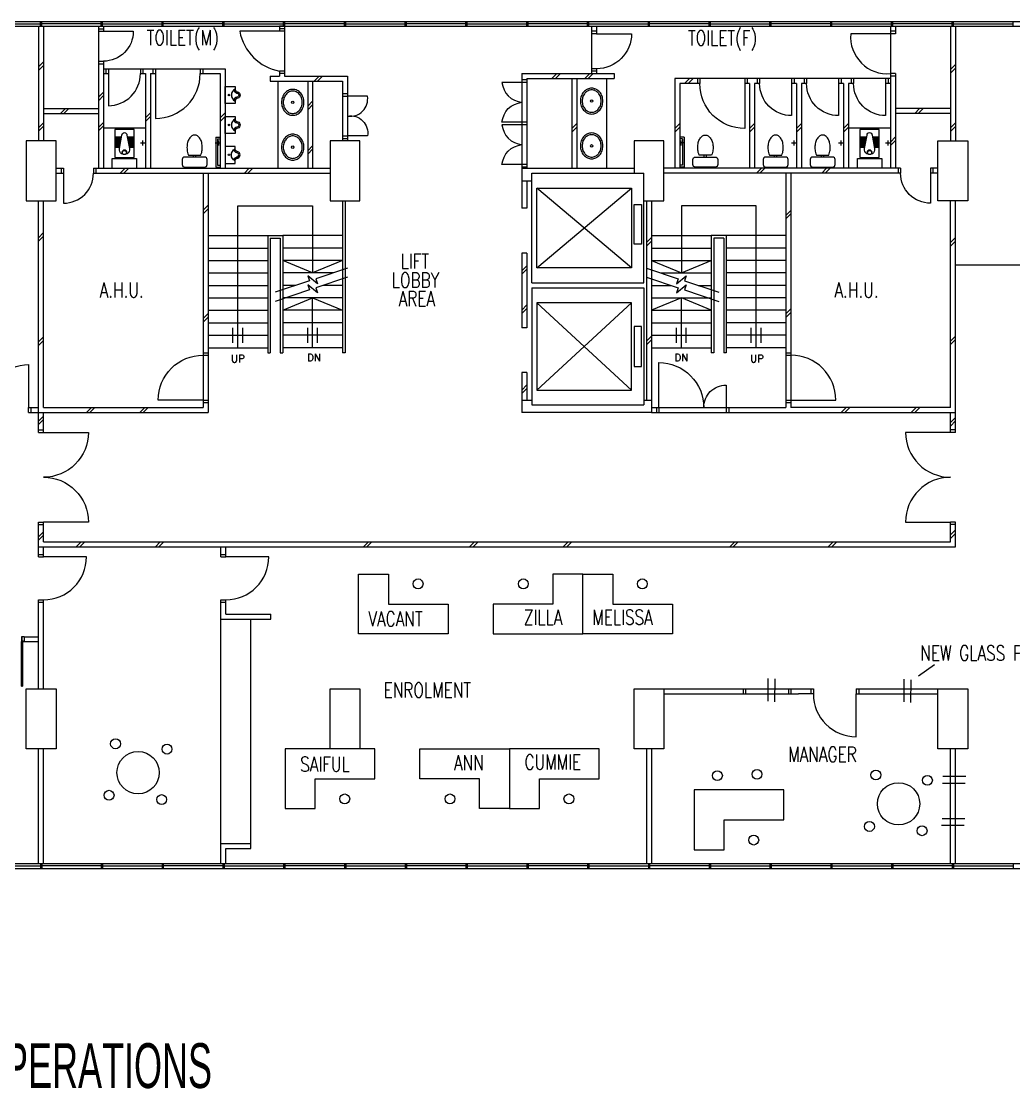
# Model space of a CAD drawing. Extents: x 66055 to 95088, y 59147 to 67166.
# Drawn here: x 77389 to 84028, y 59875 to 67015 of the extents above; entities that cross this region are included whole.
import ezdxf

# ---------------------------------------------------------------- set-up
doc = ezdxf.new("R2010")
doc.units = 0
doc.header["$LTSCALE"] = 500
doc.header["$MEASUREMENT"] = 0
doc.layers.add('EXIST-WALL', color=7, linetype='CONTINUOUS')
doc.layers.add('H', color=7, linetype='CONTINUOUS')
doc.styles.add('AMPHIONOUTLINE', font='')
doc.styles.add('ROMANS', font='romans', dxfattribs={"height": 4})
doc.styles.get('AMPHIONOUTLINE').set_extended_font_data('AmphionOutline')

msp = doc.modelspace()

# ---------------------------------------------------------------- linework, layer by layer
at = {"layer": 'EXIST-WALL', "color": 0}
for p, q in [((68388.3, 67015.3), (92755, 67015.3)), ((68421.7, 66982), (92721.6, 66982)), ((77119.2, 66998.6), (77517.5, 66998.6)), ((77505, 66982), (77505, 66215.3)), ((77517.5, 66982), (77517.5, 67015.3)), ((77525.8, 66982), (77525.8, 67015.3)), ((77924.2, 66998.6), (77525.8, 66998.6)), ((77538.3, 66982), (77538.3, 66215.3)), ((77905, 66982), (77905, 66948.6)), ((77924.2, 66982), (77924.2, 67015.3)), ((77932.5, 66982), (77932.5, 67015.3)), ((77932.5, 66998.6), (78330.8, 66998.6)), ((77938.3, 66982), (77938.3, 66948.6)), ((78330.8, 66982), (78330.8, 67015.3)), ((78339.2, 66982), (78339.2, 67015.3)), ((78737.5, 66998.6), (78339.2, 66998.6)), ((78737.5, 66982), (78737.5, 67015.3)), ((78745.8, 66982), (78745.8, 67015.3)), ((78745.8, 66998.6), (79144.2, 66998.6)), ((79150.8, 66982), (79117.5, 66982)), ((79117.5, 66982), (79117.5, 66948.6)), ((79144.2, 66982), (79144.2, 67015.3)), ((79150.8, 66982), (79150.8, 66948.6)), ((79150.8, 66982), (79150.8, 66948.6)), ((79152.5, 66982), (79152.5, 67015.3)), ((79550.8, 66998.6), (79152.5, 66998.6)), ((79550.8, 66982), (79550.8, 67015.3)), ((79559.2, 66982), (79559.2, 67015.3)), ((79559.2, 66998.6), (79957.5, 66998.6)), ((79957.5, 66982), (79957.5, 67015.3)), ((79965.8, 66982), (79965.8, 67015.3)), ((80364.2, 66998.6), (79965.8, 66998.6)), ((80364.2, 66982), (80364.2, 67015.3)), ((80372.5, 66982), (80372.5, 67015.3)), ((80372.5, 66998.6), (80770.8, 66998.6)), ((80770.8, 66982), (80770.8, 67015.3)), ((80779.2, 66982), (80779.2, 67015.3)), ((81177.5, 66998.6), (80779.2, 66998.6)), ((81177.5, 66982), (81177.5, 67015.3)), ((81185.8, 66982), (81185.8, 67015.3)), ((81185.8, 66998.6), (81584.2, 66998.6)), ((81205, 66982), (81205, 66932)), ((81238.3, 66982), (81238.3, 66932)), ((81584.2, 66982), (81584.2, 67015.3)), ((81592.5, 66982), (81592.5, 67015.3)), ((81990.8, 66998.6), (81592.5, 66998.6)), ((81990.8, 66982), (81990.8, 67015.3)), ((81999.2, 66982), (81999.2, 67015.3)), ((81999.2, 66998.6), (82397.5, 66998.6)), ((82397.5, 66982), (82397.5, 67015.3)), ((82405.8, 66982), (82405.8, 67015.3)), ((82804.2, 66998.6), (82405.8, 66998.6)), ((82804.2, 66982), (82804.2, 67015.3)), ((82812.5, 66982), (82812.5, 67015.3)), ((82812.5, 66998.6), (83210.8, 66998.6)), ((83205, 66982), (83205, 66932)), ((83210.8, 66982), (83210.8, 67015.3)), ((83219.2, 66982), (83219.2, 67015.3)), ((83617.5, 66998.6), (83219.2, 66998.6)), ((83238.3, 66982), (83238.3, 66932)), ((83605, 66982), (83605, 66215.3)), ((83617.5, 66982), (83617.5, 67015.3)), ((83625.8, 66982), (83625.8, 67015.3)), ((83625.8, 66998.6), (84024.2, 66998.6)), ((83638.3, 66982), (83638.3, 66215.3)), ((84024.2, 66982), (84024.2, 67015.3)), ((77905, 66965.3), (77938.3, 66965.3)), ((77905, 66948.6), (77905, 66748.6)), ((77905, 66948.6), (77938.3, 66948.6)), ((79150.8, 66965.3), (79117.5, 66965.3)), ((79150.8, 66948.6), (79117.5, 66948.6)), ((79150.8, 66948.6), (79150.8, 66682)), ((81238.3, 66948.6), (81205, 66948.6)), ((81205, 66932), (81205, 66698.6)), ((81238.3, 66932), (81205, 66932)), ((83238.3, 66948.6), (83205, 66948.6)), ((83205, 66932), (83205, 66665.3)), ((83238.3, 66932), (83205, 66932)), ((77538.3, 66744.3), (77505, 66710.6)), ((77538.3, 66720.6), (77505, 66687)), ((77905, 66748.6), (77938.3, 66748.6)), ((77905, 66748.6), (77905, 66032)), ((77905, 66732), (77938.3, 66732)), ((77938.3, 66748.6), (77938.3, 66032)), ((77938.3, 66698.6), (77971.7, 66698.6)), ((77955, 66698.6), (77955, 66665.3)), ((77971.7, 66698.6), (77971.7, 66665.3)), ((77971.7, 66698.6), (78186, 66698.6)), ((78186, 66698.6), (78286, 66698.6)), ((78186, 66698.6), (78186, 66665.3)), ((78202.7, 66698.6), (78202.7, 66665.3)), ((78269.3, 66698.6), (78269.3, 66665.3)), ((78286, 66698.6), (78586, 66698.6)), ((78286, 66698.6), (78286, 66665.3)), ((78586, 66698.6), (78586, 66665.3)), ((78586, 66698.6), (78752.7, 66698.6)), ((78602.7, 66698.6), (78602.7, 66665.3)), ((78752.7, 66698.6), (78752.7, 66032)), ((81205, 66715.3), (81205, 66665.3)), ((81238.3, 66698.6), (81205, 66698.6)), ((81238.3, 66698.6), (81238.3, 66665.3)), ((83638.3, 66726.5), (83605, 66692.8)), ((83638.3, 66702.8), (83605, 66669.2)), ((77938.3, 66665.3), (77971.7, 66665.3)), ((78186, 66665.3), (78219.3, 66665.3)), ((78219.3, 66665.3), (78219.3, 66032)), ((78252.7, 66665.3), (78252.7, 66032)), ((78252.7, 66665.3), (78286, 66665.3)), ((78586, 66665.3), (78719.3, 66665.3)), ((78719.3, 66665.3), (78719.3, 66032)), ((79055, 66648.6), (79117.5, 66648.6)), ((79055, 66648.6), (79055, 66615.3)), ((79150.8, 66682), (79117.5, 66682)), ((79117.5, 66682), (79117.5, 66648.6)), ((79150.8, 66665.3), (79117.5, 66665.3)), ((79150.8, 66682), (79150.8, 66648.6)), ((79150.8, 66648.6), (79571.7, 66648.6)), ((79381.1, 66648.6), (79348.1, 66615.3)), ((79404.6, 66648.6), (79371.5, 66615.3)), ((79571.7, 66648.6), (79571.7, 66515.3)), ((80738.3, 66665.3), (81355, 66665.3)), ((80738.3, 66665.3), (80738.3, 66607)), ((80738.3, 66632), (80738.3, 66607)), ((80771.7, 66623.6), (80738.3, 66623.6)), ((80771.7, 66632), (81355, 66632)), ((80771.7, 66632), (80771.7, 66607)), ((80972.4, 66665.3), (80939.4, 66632)), ((80995.9, 66665.3), (80962.8, 66632)), ((81071.7, 66632), (81071.7, 66032)), ((81105, 66632), (81105, 66032)), ((81191.8, 66665.3), (81158.8, 66632)), ((81215.3, 66665.3), (81182.3, 66632)), ((81238.3, 66682), (81205, 66682)), ((81305, 66632), (81305, 66032)), ((81355, 66665.3), (81355, 66632)), ((81762, 66632), (81762, 66032)), ((81928.7, 66632), (81762, 66632)), ((81860.1, 66632), (81827, 66598.6)), ((81883.5, 66632), (81850.5, 66598.6)), ((81912, 66632), (81912, 66598.6)), ((82228.7, 66632), (81928.7, 66632)), ((82228.7, 66632), (81928.7, 66632)), ((81928.7, 66632), (81928.7, 66598.6)), ((82328.7, 66632), (82228.7, 66632)), ((82228.7, 66632), (82228.7, 66598.6)), ((82245.3, 66632), (82245.3, 66598.6)), ((82312, 66632), (82312, 66598.6)), ((82543, 66632), (82328.7, 66632)), ((82328.7, 66632), (82328.7, 66598.6)), ((82643, 66632), (82543, 66632)), ((82543, 66632), (82543, 66598.6)), ((82559.7, 66632), (82559.7, 66598.6)), ((82626.3, 66632), (82626.3, 66598.6)), ((82857.3, 66632), (82643, 66632)), ((82643, 66632), (82643, 66598.6)), ((82857.3, 66632), (82857.3, 66598.6)), ((82957.3, 66632), (82857.3, 66632)), ((82874, 66632), (82874, 66598.6)), ((82940.7, 66632), (82940.7, 66598.6)), ((83171.7, 66632), (82957.3, 66632)), ((82957.3, 66632), (82957.3, 66598.6)), ((83171.7, 66632), (83171.7, 66598.6)), ((83205, 66632), (83171.7, 66632)), ((83188.3, 66632), (83188.3, 66598.6)), ((83205, 66665.3), (83205, 66032)), ((83238.3, 66665.3), (83205, 66665.3)), ((83238.3, 66648.6), (83205, 66648.6)), ((83238.3, 66665.3), (83238.3, 66032)), ((79055, 66615.3), (79538.3, 66615.3)), ((79105, 66615.3), (79105, 66032)), ((79305, 66615.3), (79305, 66032)), ((79338.3, 66615.3), (79338.3, 66032)), ((79538.3, 66615.3), (79538.3, 66515.3)), ((80738.3, 66607), (80738.3, 66340.3)), ((80771.7, 66607), (80738.3, 66607)), ((80771.7, 66607), (80771.7, 66340.3)), ((81795.3, 66598.6), (81795.3, 66032)), ((81928.7, 66598.6), (81795.3, 66598.6)), ((82262, 66598.6), (82228.7, 66598.6)), ((82262, 66598.6), (82262, 66032)), ((82295.3, 66598.6), (82295.3, 66032)), ((82328.7, 66598.6), (82295.3, 66598.6)), ((82576.3, 66598.6), (82543, 66598.6)), ((82576.3, 66598.6), (82576.3, 66032)), ((82609.7, 66598.6), (82609.7, 66032)), ((82643, 66598.6), (82609.7, 66598.6)), ((82890.7, 66598.6), (82857.3, 66598.6)), ((82890.7, 66598.6), (82890.7, 66032)), ((82924, 66598.6), (82924, 66032)), ((82957.3, 66598.6), (82924, 66598.6)), ((83205, 66598.6), (83171.7, 66598.6)), ((77938.3, 66541.8), (77905, 66508.1)), ((77938.3, 66518.1), (77905, 66484.5)), ((79338.3, 66480.7), (79305, 66447.1)), ((79538.3, 66532), (79571.7, 66532)), ((79538.3, 66515.3), (79571.7, 66515.3)), ((79538.3, 66515.3), (79538.3, 66248.6)), ((79571.7, 66515.3), (79571.7, 66248.6)), ((77538.3, 66432), (77905, 66432)), ((77684, 66432), (77651, 66398.6)), ((77707.5, 66432), (77674.4, 66398.6)), ((79338.3, 66457), (79305, 66423.4)), ((83605, 66432), (83238.3, 66432)), ((83399.4, 66432), (83366.4, 66398.6)), ((83422.9, 66432), (83389.9, 66398.6)), ((77538.3, 66337.2), (77505, 66303.5)), ((77538.3, 66398.6), (77905, 66398.6)), ((77938.3, 66339.2), (77905, 66305.6)), ((78252.7, 66403.5), (78219.3, 66369.8)), ((78252.7, 66379.8), (78219.3, 66346.2)), ((78752.7, 66403.5), (78719.3, 66369.8)), ((78752.7, 66379.8), (78719.3, 66346.2)), ((80771.7, 66340.3), (80738.3, 66340.3)), ((80738.3, 66340.3), (80738.3, 66323.6)), ((80738.3, 66340.3), (80738.3, 66323.6)), ((80738.3, 66340.3), (80738.3, 66323.6)), ((80771.7, 66340.3), (80771.7, 66323.6)), ((83605, 66398.6), (83238.3, 66398.6)), ((83638.3, 66336.2), (83605, 66302.6)), ((77538.3, 66313.5), (77505, 66279.8)), ((77938.3, 66315.5), (77905, 66281.9)), ((77938.3, 66302), (78219.3, 66302)), ((80771.7, 66323.6), (80738.3, 66323.6)), ((80738.3, 66323.6), (80738.3, 66057)), ((80771.7, 66323.6), (80771.7, 66057)), ((81105, 66331.5), (81071.7, 66297.9)), ((81105, 66307.9), (81071.7, 66274.2)), ((81795.3, 66331.5), (81762, 66297.9)), ((81795.3, 66307.9), (81762, 66274.2)), ((82295.3, 66331.5), (82262, 66297.9)), ((82295.3, 66307.9), (82262, 66274.2)), ((82609.7, 66331.5), (82576.3, 66297.9)), ((82609.7, 66307.9), (82576.3, 66274.2)), ((82924, 66331.5), (82890.7, 66297.9)), ((82924, 66307.9), (82890.7, 66274.2)), ((82924, 66302), (83205, 66302)), ((83638.3, 66312.6), (83605, 66278.9)), ((78056.9, 66233), (78017.2, 66233)), ((78055.8, 66226.3), (78017.2, 66226.3)), ((78054.7, 66219.6), (78017.2, 66219.6)), ((78053.6, 66213), (78017.2, 66213)), ((78052.5, 66206.3), (78017.2, 66206.3)), ((78051.4, 66199.6), (78017.2, 66199.6)), ((78140.5, 66233), (78100.7, 66233)), ((78140.5, 66226.3), (78101.8, 66226.3)), ((78140.5, 66219.6), (78102.9, 66219.6)), ((78140.5, 66213), (78104, 66213)), ((78140.5, 66206.3), (78105.2, 66206.3)), ((78140.5, 66199.6), (78106.3, 66199.6)), ((78186, 66202), (78219.3, 66202)), ((78202.7, 66185.3), (78202.7, 66218.6)), ((78686, 66202), (78719.3, 66202)), ((78691, 66240.3), (78719.3, 66240.3)), ((78691, 66240.3), (78691, 66040.3)), ((78702.7, 66228.6), (78702.7, 66052)), ((78702.7, 66228.6), (78719.3, 66228.6)), ((78710.4, 66185.3), (78710.4, 66218.6)), ((79538.3, 66248.6), (79538.3, 66215.3)), ((79538.3, 66248.6), (79571.7, 66248.6)), ((79538.3, 66232), (79571.7, 66232)), ((79571.7, 66248.6), (79571.7, 66215.3)), ((81688.3, 66215.3), (81488.3, 66215.3)), ((81488.3, 66215.3), (81488.3, 65998.6)), ((81688.3, 65815.3), (81688.3, 66215.3)), ((81823.7, 66240.3), (81795.3, 66240.3)), ((81812, 66228.6), (81795.3, 66228.6)), ((81828.7, 66202), (81795.3, 66202)), ((81804.3, 66185.3), (81804.3, 66218.6)), ((81812, 66228.6), (81812, 66052)), ((81823.7, 66240.3), (81823.7, 66040.3)), ((82543, 66202), (82576.3, 66202)), ((82559.7, 66185.3), (82559.7, 66218.6)), ((82857.3, 66202), (82890.7, 66202)), ((82874, 66185.3), (82874, 66218.6)), ((83042.6, 66233), (83002.8, 66233)), ((83041.5, 66226.3), (83002.8, 66226.3)), ((83040.4, 66219.6), (83002.8, 66219.6)), ((83039.3, 66213), (83002.8, 66213)), ((83038.2, 66206.3), (83002.8, 66206.3)), ((83037, 66199.6), (83002.8, 66199.6)), ((83126.2, 66233), (83086.4, 66233)), ((83126.2, 66226.3), (83087.5, 66226.3)), ((83126.2, 66219.6), (83088.6, 66219.6)), ((83126.2, 66213), (83089.7, 66213)), ((83126.2, 66206.3), (83090.8, 66206.3)), ((83126.2, 66199.6), (83091.9, 66199.6)), ((83171.7, 66202), (83205, 66202)), ((83188.3, 66185.3), (83188.3, 66218.6)), ((83238.3, 66241.6), (83205, 66208)), ((83238.3, 66217.9), (83205, 66184.3)), ((78050.3, 66193), (78017.2, 66193)), ((78049.2, 66186.3), (78017.2, 66186.3)), ((78048, 66179.6), (78017.2, 66179.6)), ((78140.5, 66193), (78107.4, 66193)), ((78140.5, 66186.3), (78108.5, 66186.3)), ((78140.5, 66179.6), (78109.6, 66179.6)), ((79338.3, 66183.2), (79305, 66149.5)), ((79338.3, 66159.5), (79305, 66125.9)), ((83035.9, 66193), (83002.8, 66193)), ((83034.8, 66186.3), (83002.8, 66186.3)), ((83033.7, 66179.6), (83002.8, 66179.6)), ((83126.2, 66193), (83093, 66193)), ((83126.2, 66186.3), (83094.2, 66186.3)), ((83126.2, 66179.6), (83095.3, 66179.6)), ((78070.5, 66104.3), (78070.5, 66097.6)), ((78087.2, 66104.3), (78087.2, 66097.6)), ((78540.5, 66107), (78540.5, 66121.1)), ((78557.2, 66107), (78557.2, 66121.1)), ((78702.7, 66052), (78719.3, 66052)), ((80738.3, 66073.6), (80738.3, 65765.3)), ((80771.7, 66057), (80738.3, 66057)), ((80771.7, 66057), (80771.7, 66032)), ((81812, 66052), (81795.3, 66052)), ((81957.5, 66107), (81957.5, 66121.1)), ((81974.1, 66107), (81974.1, 66121.1)), ((82427.5, 66107), (82427.5, 66121.1)), ((82444.2, 66107), (82444.2, 66121.1)), ((82741.8, 66107), (82741.8, 66121.1)), ((82758.5, 66107), (82758.5, 66121.1)), ((83056.2, 66104.3), (83056.2, 66097.6)), ((83072.8, 66104.3), (83072.8, 66097.6)), ((77621.7, 66032), (77671.7, 66032)), ((77621.7, 65998.6), (77671.7, 65998.6)), ((77655, 66032), (77655, 65998.6)), ((77671.7, 66032), (77671.7, 65998.6)), ((77871.7, 66032), (79455, 66032)), ((77871.7, 66032), (77871.7, 65998.6)), ((77871.7, 65998.6), (79455, 65998.6)), ((77888.3, 66032), (77888.3, 65998.6)), ((78084, 66032), (78051, 65998.6)), ((78107.5, 66032), (78074.4, 65998.6)), ((78605, 65998.6), (78605, 64782)), ((78638.3, 65998.6), (78638.3, 64782)), ((78691, 66040.3), (78719.3, 66040.3)), ((78914.5, 66032), (78881.4, 65998.6)), ((78937.9, 66032), (78904.9, 65998.6)), ((80771.7, 66040.3), (80738.3, 66040.3)), ((80738.3, 66032), (81488.3, 66032)), ((80805, 65265.3), (80805, 65998.6)), ((80805, 65998.6), (81555, 65998.6)), ((81555, 65265.3), (81555, 65998.6)), ((83271.7, 66032), (81688.3, 66032)), ((83271.7, 65998.6), (81688.3, 65998.6)), ((81823.7, 66040.3), (81795.3, 66040.3)), ((82340.5, 66032), (82307.4, 65998.6)), ((82363.9, 66032), (82330.9, 65998.6)), ((82505, 65998.6), (82505, 64782)), ((82538.3, 65998.6), (82538.3, 64782)), ((82777.1, 66032), (82744.1, 65998.6)), ((82800.6, 66032), (82767.5, 65998.6)), ((83255, 66032), (83255, 65998.6)), ((83271.7, 66032), (83271.7, 65998.6)), ((83471.7, 66032), (83471.7, 65998.6)), ((83521.7, 66032), (83471.7, 66032)), ((83521.7, 65998.6), (83471.7, 65998.6)), ((83488.3, 66032), (83488.3, 65998.6)), ((80738.3, 65948.6), (80805, 65948.6)), ((80771.7, 65948.6), (80771.7, 65765.3)), ((81471.7, 65365.3), (80838.3, 65898.6)), ((80838.3, 65365.3), (81471.7, 65898.6)), ((77505, 64398.6), (77505, 65815.3)), ((77538.3, 64432), (77538.3, 65815.3)), ((78638.3, 65784.9), (78605, 65751.3)), ((79538.3, 65815.3), (79538.3, 64798.6)), ((79555, 65815.3), (79555, 64798.6)), ((80771.7, 65765.3), (80738.3, 65765.3)), ((81555, 65815.3), (81688.3, 65815.3)), ((81571.7, 65815.3), (81571.7, 64482)), ((81571.7, 65815.3), (81571.7, 64482)), ((81605, 65815.3), (81605, 64398.6)), ((83605, 64432), (83605, 65815.3)), ((83638.3, 64398.6), (83638.3, 65815.3)), ((78638.3, 65761.3), (78605, 65727.6)), ((82538.3, 65750.5), (82505, 65716.9)), ((82538.3, 65726.8), (82505, 65693.2)), ((77538.3, 65601.6), (77505, 65568)), ((77538.3, 65577.9), (77505, 65544.3)), ((78638.3, 65582), (79038.3, 65582)), ((79038.3, 65582), (79138.3, 65582)), ((79038.3, 65582), (79038.3, 64798.6)), ((79055, 65565.3), (79121.7, 65565.3)), ((79055, 65565.3), (79055, 64798.6)), ((79121.7, 65565.3), (79121.7, 64798.6)), ((79538.3, 65582), (79138.3, 65582)), ((79138.3, 65582), (79138.3, 64798.6)), ((81605, 65568.5), (81571.7, 65534.9)), ((81605, 65582), (82005, 65582)), ((82005, 65582), (82005, 64798.6)), ((82105, 65582), (82005, 65582)), ((82021.7, 65565.3), (82021.7, 64798.6)), ((82088.3, 65565.3), (82021.7, 65565.3)), ((82088.3, 65565.3), (82088.3, 64798.6)), ((82105, 65582), (82105, 64798.6)), ((82505, 65582), (82105, 65582)), ((83638.3, 65568.5), (83605, 65534.9)), ((78638.3, 65498.6), (79038.3, 65498.6)), ((79538.3, 65498.6), (79138.3, 65498.6)), ((81605, 65544.8), (81571.7, 65511.2)), ((81605, 65498.6), (82005, 65498.6)), ((82505, 65498.6), (82105, 65498.6)), ((83638.3, 65544.8), (83605, 65511.2)), ((78638.3, 65415.3), (79038.3, 65415.3)), ((79538.3, 65415.3), (79138.3, 65415.3)), ((80738.3, 65465.3), (80738.3, 64965.3)), ((80771.7, 65465.3), (80738.3, 65465.3)), ((80771.7, 65465.3), (80771.7, 64965.3)), ((81605, 65415.3), (82005, 65415.3)), ((82505, 65415.3), (82105, 65415.3)), ((80771.7, 65380.3), (80738.3, 65346.7)), ((80771.7, 65356.6), (80738.3, 65323)), ((78638.3, 65332), (79038.3, 65332)), ((79476.8, 65332), (79138.3, 65332)), ((80805, 65265.3), (81555, 65265.3)), ((81666.5, 65332), (82005, 65332)), ((82505, 65332), (82105, 65332)), ((78638.3, 65248.6), (79038.3, 65248.6)), ((79226.6, 65248.6), (79138.3, 65248.6)), ((79310.6, 65248.6), (79307.3, 65248.6)), ((79538.3, 65248.6), (79409.2, 65248.6)), ((80805, 65232), (80805, 64448.6)), ((80805, 65232), (81555, 65232)), ((81555, 65232), (81555, 64448.6)), ((81605, 65248.6), (81734.1, 65248.6)), ((81832.7, 65248.6), (81836, 65248.6)), ((81916.7, 65248.6), (82005, 65248.6)), ((82505, 65248.6), (82105, 65248.6)), ((78638.3, 65165.3), (79038.3, 65165.3)), ((79538.3, 65165.3), (79138.3, 65165.3)), ((80838.3, 65132), (81471.7, 64548.6)), ((81471.7, 65132), (80838.3, 64548.6)), ((81605, 65165.3), (82005, 65165.3)), ((82505, 65165.3), (82105, 65165.3)), ((78638.3, 65059.9), (78605, 65026.2)), ((78638.3, 65082), (79038.3, 65082)), ((79538.3, 65082), (79138.3, 65082)), ((80771.7, 65117.6), (80738.3, 65084)), ((80771.7, 65093.9), (80738.3, 65060.3)), ((81605, 65082), (82005, 65082)), ((82505, 65082), (82105, 65082)), ((82538.3, 65091.8), (82505, 65058.1)), ((82538.3, 65068.1), (82505, 65034.5)), ((78638.3, 65036.2), (78605, 65002.6)), ((78638.3, 64998.6), (79038.3, 64998.6)), ((79538.3, 64998.6), (79138.3, 64998.6)), ((81605, 64998.6), (82005, 64998.6)), ((82505, 64998.6), (82105, 64998.6)), ((78638.3, 64915.3), (79038.3, 64915.3)), ((78805, 64865.3), (78805, 64965.3)), ((78871.7, 64865.3), (78871.7, 64965.3)), ((79538.3, 64915.3), (79138.3, 64915.3)), ((79305, 64865.3), (79305, 64965.3)), ((79371.7, 64865.3), (79371.7, 64965.3)), ((80771.7, 64965.3), (80738.3, 64965.3)), ((81605, 64908.7), (81571.7, 64875.1)), ((81605, 64915.3), (82005, 64915.3)), ((81771.7, 64865.3), (81771.7, 64965.3)), ((81838.3, 64865.3), (81838.3, 64965.3)), ((82505, 64915.3), (82105, 64915.3)), ((82271.7, 64865.3), (82271.7, 64965.3)), ((82338.3, 64865.3), (82338.3, 64965.3)), ((83638.3, 64909.8), (83605, 64876.1)), ((77538.3, 64903.7), (77505, 64870.1)), ((77538.3, 64880.1), (77505, 64846.4)), ((81605, 64885), (81571.7, 64851.4)), ((83638.3, 64886.1), (83605, 64852.4)), ((78605, 64798.6), (78638.3, 64798.6)), ((78605, 64782), (78638.3, 64782)), ((78605, 64782), (78605, 64482)), ((78638.3, 64832), (79038.3, 64832)), ((78638.3, 64782), (78638.3, 64482)), ((79038.3, 64798.6), (79055, 64798.6)), ((79121.7, 64798.6), (79138.3, 64798.6)), ((79538.3, 64832), (79138.3, 64832)), ((79555, 64798.6), (79538.3, 64798.6)), ((81605, 64832), (82005, 64832)), ((82021.7, 64798.6), (82005, 64798.6)), ((82105, 64798.6), (82088.3, 64798.6)), ((82505, 64832), (82105, 64832)), ((82505, 64798.6), (82538.3, 64798.6)), ((82505, 64782), (82538.3, 64782)), ((82505, 64782), (82505, 64482)), ((82538.3, 64782), (82538.3, 64482)), ((80738.3, 64665.3), (80738.3, 64398.6)), ((80771.7, 64665.3), (80738.3, 64665.3)), ((80771.7, 64665.3), (80771.7, 64482)), ((80771.7, 64582.6), (80738.3, 64548.9)), ((80771.7, 64558.9), (80738.3, 64525.3)), ((78605, 64482), (78605, 64432)), ((78605, 64482), (78638.3, 64482)), ((78638.3, 64482), (78638.3, 64398.6)), ((80738.3, 64482), (80805, 64482)), ((81555, 64482), (81605, 64482)), ((82505, 64482), (82505, 64432)), ((82505, 64482), (82538.3, 64482)), ((82538.3, 64482), (82538.3, 64432)), ((77438.3, 64398.6), (77438.3, 64432)), ((77438.3, 64432), (77505, 64432)), ((77455, 64398.6), (77455, 64432)), ((77538.3, 64432), (78605, 64432)), ((77857.6, 64432), (77824.6, 64398.6)), ((77881.1, 64432), (77848.1, 64398.6)), ((78214.8, 64432), (78181.7, 64398.6)), ((78238.2, 64432), (78205.2, 64398.6)), ((78605, 64465.3), (78638.3, 64465.3)), ((80805, 64448.6), (81555, 64448.6)), ((81605, 64432), (81655, 64432)), ((81638.3, 64432), (81638.3, 64398.6)), ((81655, 64432), (81655, 64398.6)), ((81655, 64432), (82105, 64432)), ((82105, 64432), (82505, 64432)), ((82105, 64432), (82105, 64398.6)), ((82121.7, 64432), (82121.7, 64398.6)), ((82505, 64465.3), (82538.3, 64465.3)), ((83605, 64432), (82538.3, 64432)), ((82908.3, 64432), (82875.3, 64398.6)), ((82931.8, 64432), (82898.8, 64398.6)), ((83376.2, 64432), (83343.2, 64398.6)), ((83399.7, 64432), (83366.7, 64398.6)), ((77438.3, 64398.6), (77505, 64398.6)), ((77505, 64398.6), (78638.3, 64398.6)), ((77505, 64265.3), (77505, 64398.6)), ((77538.3, 64374.6), (77505, 64340.9)), ((77538.3, 64350.9), (77505, 64317.2)), ((77538.3, 64265.3), (77538.3, 64398.6)), ((81605, 64398.6), (80738.3, 64398.6)), ((81605, 64398.6), (81655, 64398.6)), ((81655, 64398.6), (82105, 64398.6)), ((82105, 64398.6), (83638.3, 64398.6)), ((83605, 64265.3), (83605, 64398.6)), ((83638.3, 64365.3), (83605, 64331.7)), ((83638.3, 64341.6), (83605, 64308)), ((83638.3, 64265.3), (83638.3, 64398.6)), ((77505, 64282), (77538.3, 64282)), ((77505, 64265.3), (77538.3, 64265.3)), ((83638.3, 64282), (83605, 64282)), ((83638.3, 64265.3), (83605, 64265.3)), ((77505, 63665.3), (77538.3, 63665.3)), ((77505, 63498.6), (77505, 63665.3)), ((77505, 63648.6), (77538.3, 63648.6)), ((77538.3, 63532), (77538.3, 63665.3)), ((83638.3, 63665.3), (83605, 63665.3)), ((83605, 63532), (83605, 63665.3)), ((83638.3, 63648.6), (83605, 63648.6)), ((83638.3, 63498.6), (83638.3, 63665.3)), ((77538.3, 63601.1), (77505, 63567.5)), ((77538.3, 63577.4), (77505, 63543.8)), ((83638.3, 63613.2), (83605, 63579.5)), ((83638.3, 63589.5), (83605, 63555.8)), ((77505, 63432), (77505, 63498.6)), ((77505, 63498.6), (83638.3, 63498.6)), ((77538.3, 63532), (83605, 63532)), ((77538.3, 63432), (77538.3, 63498.6)), ((77789.8, 63532), (77756.8, 63498.6)), ((77813.3, 63532), (77780.2, 63498.6)), ((78319.1, 63532), (78286.1, 63498.6)), ((78342.6, 63532), (78309.5, 63498.6)), ((78725, 63432), (78725, 63498.6)), ((78758.3, 63432), (78758.3, 63498.6)), ((79711.1, 63532), (79678, 63498.6)), ((79734.5, 63532), (79701.5, 63498.6)), ((80421.2, 63532), (80388.1, 63498.6)), ((80444.6, 63532), (80411.6, 63498.6)), ((81047.8, 63532), (81014.8, 63498.6)), ((81071.3, 63532), (81038.2, 63498.6)), ((82162.2, 63532), (82129.2, 63498.6)), ((82185.7, 63532), (82152.6, 63498.6)), ((82821.1, 63532), (82788.1, 63498.6)), ((82844.6, 63532), (82811.6, 63498.6)), ((77505, 63448.6), (77538.3, 63448.6)), ((77505, 63432), (77538.3, 63432)), ((78725, 63448.6), (78758.3, 63448.6)), ((78725, 63432), (78758.3, 63432)), ((77505, 62548.6), (77505, 63145.3)), ((77505, 63145.3), (77538.3, 63145.3)), ((77505, 63128.6), (77538.3, 63128.6)), ((77538.3, 62548.6), (77538.3, 63145.3)), ((78725, 63015.3), (78725, 63145.3)), ((78725, 63145.3), (78758.3, 63145.3)), ((78725, 63128.6), (78758.3, 63128.6)), ((78758.3, 63048.6), (78758.3, 63145.3)), ((78725, 61515.3), (78725, 63015.3)), ((78725, 63015.3), (79058.3, 63015.3)), ((78758.3, 63048.6), (79058.3, 63048.6)), ((78925, 61515.3), (78925, 63015.3)), ((79058.3, 63015.3), (79058.3, 63048.6)), ((77390.7, 62898.6), (77390.7, 62865.3)), ((77407.3, 62898.6), (77390.7, 62898.6)), ((77407.3, 62865.3), (77390.7, 62865.3)), ((77407.3, 62898.6), (77407.3, 62865.3)), ((77407.3, 62898.6), (77505, 62898.6)), ((77407.3, 62898.6), (77407.3, 62865.3)), ((77407.3, 62865.3), (77505, 62865.3)), ((81688.3, 62548.6), (82235, 62548.6)), ((81688.3, 62515.3), (82235, 62515.3)), ((82218.3, 62548.6), (82218.3, 62515.3)), ((82218.3, 62515.3), (82588.3, 62515.3)), ((82235, 62548.6), (82235, 62515.3)), ((82235, 62548.6), (82688.3, 62548.6)), ((82235, 62548.6), (82688.3, 62548.6)), ((82521.7, 62548.6), (82521.7, 62515.3)), ((82538.3, 62548.6), (82538.3, 62515.3)), ((82688.3, 62515.3), (82588.3, 62515.3)), ((82688.3, 62515.3), (82621.7, 62515.3)), ((82671.7, 62548.6), (82671.7, 62515.3)), ((82688.3, 62548.6), (82688.3, 62548.6)), ((82688.3, 62548.6), (82688.3, 62515.3)), ((82975, 62548.6), (82975, 62515.3)), ((82975, 62548.6), (83521.7, 62548.6)), ((82975, 62515.3), (83521.7, 62515.3)), ((82975, 62515.3), (83521.7, 62515.3)), ((82991.7, 62548.6), (82991.7, 62515.3)), ((77505, 61382), (77505, 62148.6)), ((77538.3, 61382), (77538.3, 62148.6)), ((81571.7, 62148.6), (81571.7, 61382)), ((81605, 62148.6), (81605, 61382)), ((83605, 61382), (83605, 62148.6)), ((83638.3, 61382), (83638.3, 62148.6)), ((78725, 61515.3), (78925, 61515.3)), ((78725, 61382), (78725, 61515.3)), ((78758.3, 61382), (78758.3, 61482)), ((78758.3, 61482), (78925, 61482)), ((78925, 61482), (78925, 61515.3)), ((68388.3, 61348.6), (92755, 61348.6)), ((68421.7, 61382), (92721.6, 61382)), ((77119.2, 61365.3), (77517.5, 61365.3)), ((77517.5, 61382), (77517.5, 61348.6)), ((77525.8, 61382), (77525.8, 61348.6)), ((77924.2, 61365.3), (77525.8, 61365.3)), ((77924.2, 61382), (77924.2, 61348.6)), ((77932.5, 61382), (77932.5, 61348.6)), ((77932.5, 61365.3), (78330.8, 61365.3)), ((78330.8, 61382), (78330.8, 61348.6)), ((78339.2, 61382), (78339.2, 61348.6)), ((78737.5, 61365.3), (78339.2, 61365.3)), ((78737.5, 61382), (78737.5, 61348.6)), ((78745.8, 61382), (78745.8, 61348.6)), ((78745.8, 61365.3), (79144.2, 61365.3)), ((79144.2, 61382), (79144.2, 61348.6)), ((79152.5, 61382), (79152.5, 61348.6)), ((79550.8, 61365.3), (79152.5, 61365.3)), ((79550.8, 61382), (79550.8, 61348.6)), ((79559.2, 61382), (79559.2, 61348.6)), ((79559.2, 61365.3), (79957.5, 61365.3)), ((79957.5, 61382), (79957.5, 61348.6)), ((79965.8, 61382), (79965.8, 61348.6)), ((80364.2, 61365.3), (79965.8, 61365.3)), ((80364.2, 61382), (80364.2, 61348.6)), ((80372.5, 61382), (80372.5, 61348.6)), ((80372.5, 61365.3), (80770.8, 61365.3)), ((80770.8, 61382), (80770.8, 61348.6)), ((80779.2, 61382), (80779.2, 61348.6)), ((81177.5, 61365.3), (80779.2, 61365.3)), ((81177.5, 61382), (81177.5, 61348.6)), ((81185.8, 61382), (81185.8, 61348.6)), ((81185.8, 61365.3), (81584.2, 61365.3)), ((81584.2, 61382), (81584.2, 61348.6)), ((81592.5, 61382), (81592.5, 61348.6)), ((81990.8, 61365.3), (81592.5, 61365.3)), ((81990.8, 61382), (81990.8, 61348.6)), ((81999.2, 61382), (81999.2, 61348.6)), ((81999.2, 61365.3), (82397.5, 61365.3)), ((82397.5, 61382), (82397.5, 61348.6)), ((82405.8, 61382), (82405.8, 61348.6)), ((82804.2, 61365.3), (82405.8, 61365.3)), ((82804.2, 61382), (82804.2, 61348.6)), ((82812.5, 61382), (82812.5, 61348.6)), ((82812.5, 61365.3), (83210.8, 61365.3)), ((83210.8, 61382), (83210.8, 61348.6)), ((83219.2, 61382), (83219.2, 61348.6)), ((83617.5, 61365.3), (83219.2, 61365.3)), ((83617.5, 61382), (83617.5, 61348.6)), ((83625.8, 61382), (83625.8, 61348.6)), ((83625.8, 61365.3), (84024.2, 61365.3)), ((84024.2, 61382), (84024.2, 61348.6))]:
    msp.add_line(p, q, dxfattribs=at)
at = {"layer": 'EXIST-WALL', "ltscale": 10}
for p, q in [((77407.3, 62865.3), (77389.4, 62865.3)), ((77389.4, 62865.3), (77389.4, 62568.2)), ((77407.3, 62865.3), (77389.4, 62865.3)), ((77389.4, 62568.4), (77389.4, 62865.3)), ((77407.3, 62898.6), (77392.8, 62898.6)), ((77392.8, 62898.6), (77392.8, 62872.5)), ((77407.3, 62898.6), (77392.8, 62898.6)), ((77392.8, 62898.6), (77392.8, 62872.5)), ((77392.8, 62872.5), (77396.6, 62872.5)), ((77392.8, 62872.5), (77396.6, 62872.5)), ((77396.6, 62872.5), (77396.6, 62865.3)), ((77396.6, 62872.5), (77396.6, 62865.3)), ((77396.6, 62865.3), (77407.3, 62865.3)), ((77396.6, 62568.4), (77396.6, 62865.3)), ((77396.6, 62865.3), (77407.3, 62865.3)), ((77396.6, 62865.3), (77396.6, 62568.4)), ((77389.4, 62568.2), (77396.6, 62568.4)), ((77396.6, 62568.4), (77389.4, 62568.4))]:
    msp.add_line(p, q, dxfattribs=at)
at = {"layer": 'EXIST-WALL', "color": 0}
for points in [[(77938.3, 66948.6), (78138.3, 66948.6, -0.414214), (77938.3, 66748.6, -0.414214)], [(79117.5, 66948.6), (78850.8, 66948.6, 0.31066), (79117.5, 66682, 0.31066)], [(81238.3, 66932), (81471.7, 66932, -0.414214), (81238.3, 66698.6, -0.414214)], [(83205, 66932), (82938.3, 66932, 0.46599), (83205, 66665.3)], [(77971.7, 66665.3), (77971.7, 66451, 0.414214), (78186, 66665.3)], [(78286, 66665.3), (78286, 66365.3, 0.414214), (78586, 66665.3, 0.414214)], [(78811.4, 66557, 0.289778), (78830.4, 66535.8, -1.010299), (78830.4, 66508.1, 0.289778), (78811.4, 66487, 0.289778)], [(78819.3, 66562, 0.414734), (78837.1, 66543.1, -0.736539), (78837.1, 66500.8, 0.414734), (78819.3, 66482, 0.414734)], [(80738.3, 66607), (80605, 66607, 0.362437), (80738.3, 66473.6, 0.362437)], [(82228.7, 66598.6), (82228.7, 66298.6, -0.414214), (81928.7, 66598.6, -0.414214)], [(82543, 66598.6), (82543, 66384.3, -0.414214), (82328.7, 66598.6)], [(82857.3, 66598.6), (82857.3, 66384.3, -0.414214), (82643, 66598.6)], [(83171.7, 66598.6), (83171.7, 66384.3, -0.414214), (82957.3, 66598.6)], [(79571.7, 66382, 0.517767), (79705, 66515.3), (79571.7, 66515.3)], [(80738.3, 66340.3), (80605, 66340.3, -0.362437), (80738.3, 66473.6, -0.362437)], [(78811.4, 66357, 0.289778), (78830.4, 66335.8, -1.010299), (78830.4, 66308.1, 0.289778), (78811.4, 66287, 0.289778)], [(78819.3, 66362, 0.414734), (78837.1, 66343.1, -0.736539), (78837.1, 66300.8, 0.414734), (78819.3, 66282, 0.414734)], [(79571.7, 66382, -0.517767), (79705, 66248.6), (79571.7, 66248.6)], [(80738.3, 66323.6), (80605, 66323.6, 0.362437), (80738.3, 66190.3, 0.362437)], [(78811.4, 66087, -0.289778), (78830.4, 66108.1, 1.010299), (78830.4, 66135.8, -0.289778), (78811.4, 66157, -0.289778)], [(78819.3, 66082, -0.414734), (78837.1, 66100.8, 0.736539), (78837.1, 66143.1, -0.414734), (78819.3, 66162, -0.414734)], [(80738.3, 66057), (80605, 66057, -0.362437), (80738.3, 66190.3, -0.362437)], [(77671.7, 65998.6), (77671.7, 65798.6, 0.414214), (77871.7, 65998.6, 0.414214)], [(83471.7, 65998.6), (83471.7, 65798.6, -0.414214), (83271.7, 65998.6, -0.414214)], [(78605, 64482), (78305, 64482, -0.414214), (78605, 64782)], [(82538.3, 64482), (82838.3, 64482, 0.414214), (82538.3, 64782)], [(77151.7, 64432, -0.414214), (77438.3, 64718.6), (77438.3, 64432)], [(81655, 64432), (81655, 64732, -0.414214), (81955, 64432, -0.414214), (82105, 64582), (82105, 64432)], [(77538.3, 64265.3), (77838.3, 64265.3, -0.414214), (77538.3, 63965.3, -0.414214), (77838.3, 63665.3), (77538.3, 63665.3)], [(83605, 64265.3), (83305, 64265.3, 0.414214), (83605, 63965.3, 0.414214), (83305, 63665.3), (83605, 63665.3)], [(77538.3, 63145.3, 0.414214), (77825, 63432), (77538.3, 63432)], [(78758.3, 63145.3, 0.414214), (79045, 63432), (78758.3, 63432)], [(82688.3, 62515.3, 0.414214), (82975, 62228.6), (82975, 62515.3)]]:
    msp.add_lwpolyline(points, format="xyb", dxfattribs=at)
for points in [[(78752.7, 66465.3), (78752.7, 66578.6), (78819.3, 66578.6), (78819.3, 66562, 0.625), (78819.3, 66482), (78819.3, 66465.3)], [(79130, 66473.6, 0.084319), (79135.6, 66440.5, 0.091449), (79151.3, 66413.1, 0.103746), (79176.2, 66393.7, 0.114504), (79205, 66387, 0.114504), (79233.8, 66393.7, 0.103746), (79258.7, 66413.1, 0.091449), (79274.4, 66440.5, 0.084319), (79280, 66473.6, 0.084319), (79274.4, 66506.7, 0.091449), (79258.7, 66534.2, 0.103746), (79233.8, 66553.6, 0.114504), (79205, 66560.3, 0.114504), (79176.2, 66553.6, 0.103746), (79151.3, 66534.2, 0.091449), (79135.6, 66506.7, 0.084319)], [(81130, 66482, 0.084319), (81135.6, 66448.9, 0.091449), (81151.3, 66421.4, 0.103746), (81176.2, 66402, 0.114504), (81205, 66395.3, 0.114504), (81233.8, 66402, 0.103746), (81258.7, 66421.4, 0.091449), (81274.4, 66448.9, 0.084319), (81280, 66482, 0.084319), (81274.4, 66515.1, 0.091449), (81258.7, 66542.5, 0.103746), (81233.8, 66561.9, 0.114504), (81205, 66568.6, 0.114504), (81176.2, 66561.9, 0.103746), (81151.3, 66542.5, 0.091449), (81135.6, 66515.1, 0.084319)], [(81141.7, 66482, 0.084319), (81146.6, 66452.7, 0.091449), (81160.2, 66428.9, 0.103746), (81181.3, 66412.5, 0.114504), (81205, 66407, 0.114504), (81228.7, 66412.5, 0.103746), (81249.8, 66428.9, 0.091449), (81263.4, 66452.7, 0.084319), (81268.3, 66482, 0.084319), (81263.4, 66511.2, 0.091449), (81249.8, 66535, 0.103746), (81228.7, 66551.5, 0.114504), (81205, 66557, 0.114504), (81181.3, 66551.5, 0.103746), (81160.2, 66535, 0.091449), (81146.6, 66511.2, 0.084319)], [(79141.7, 66473.6, 0.084319), (79146.6, 66444.4, 0.091449), (79160.2, 66420.6, 0.103746), (79181.3, 66404.1, 0.114504), (79205, 66398.6, 0.114504), (79228.7, 66404.1, 0.103746), (79249.8, 66420.6, 0.091449), (79263.4, 66444.4, 0.084319), (79268.3, 66473.6, 0.084319), (79263.4, 66502.9, 0.091449), (79249.8, 66526.7, 0.103746), (79228.7, 66543.1, 0.114504), (79205, 66548.6, 0.114504), (79181.3, 66543.1, 0.103746), (79160.2, 66526.7, 0.091449), (79146.6, 66502.9, 0.084319)], [(78752.7, 66265.3), (78752.7, 66378.6), (78819.3, 66378.6), (78819.3, 66362, 0.625), (78819.3, 66282), (78819.3, 66265.3)], [(78112.2, 66164.3, -1.2), (78045.5, 66164.3), (78062.2, 66254.3, -1), (78095.5, 66254.3)], [(81130, 66182, 0.084319), (81135.6, 66148.9, 0.091449), (81151.3, 66121.4, 0.103746), (81176.2, 66102, 0.114504), (81205, 66095.3, 0.114504), (81233.8, 66102, 0.103746), (81258.7, 66121.4, 0.091449), (81274.4, 66148.9, 0.084319), (81280, 66182, 0.084319), (81274.4, 66215.1, 0.091449), (81258.7, 66242.5, 0.103746), (81233.8, 66261.9, 0.114504), (81205, 66268.6, 0.114504), (81176.2, 66261.9, 0.103746), (81151.3, 66242.5, 0.091449), (81135.6, 66215.1, 0.084319)], [(83097.8, 66164.3, -1.2), (83031.2, 66164.3), (83047.8, 66254.3, -1), (83081.2, 66254.3)], [(78590, 66121.1, 0.048112), (78596, 66137.8, 0.062573), (78600.2, 66171.1, 0.062573), (78596, 66204.5, 0.075744), (78585.2, 66230.1, 0.107088), (78567, 66248.9, 0.149014), (78548.8, 66254.5, 0.149014), (78530.6, 66248.9, 0.107088), (78512.5, 66230.1, 0.075744), (78501.7, 66204.5, 0.062573), (78497.5, 66171.1, 0.062573), (78501.7, 66137.8, 0.048112), (78507.7, 66121.1)], [(79130, 66173.6, 0.084319), (79135.6, 66140.5, 0.091449), (79151.3, 66113.1, 0.103746), (79176.2, 66093.7, 0.114504), (79205, 66087, 0.114504), (79233.8, 66093.7, 0.103746), (79258.7, 66113.1, 0.091449), (79274.4, 66140.5, 0.084319), (79280, 66173.6, 0.084319), (79274.4, 66206.7, 0.091449), (79258.7, 66234.2, 0.103746), (79233.8, 66253.6, 0.114504), (79205, 66260.3, 0.114504), (79176.2, 66253.6, 0.103746), (79151.3, 66234.2, 0.091449), (79135.6, 66206.7, 0.084319)], [(79141.7, 66173.6, 0.084319), (79146.6, 66144.4, 0.091449), (79160.2, 66120.6, 0.103746), (79181.3, 66104.1, 0.114504), (79205, 66098.6, 0.114504), (79228.7, 66104.1, 0.103746), (79249.8, 66120.6, 0.091449), (79263.4, 66144.4, 0.084319), (79268.3, 66173.6, 0.084319), (79263.4, 66202.9, 0.091449), (79249.8, 66226.7, 0.103746), (79228.7, 66243.1, 0.114504), (79205, 66248.6, 0.114504), (79181.3, 66243.1, 0.103746), (79160.2, 66226.7, 0.091449), (79146.6, 66202.9, 0.084319)], [(81141.7, 66182, 0.084319), (81146.6, 66152.7, 0.091449), (81160.2, 66128.9, 0.103746), (81181.3, 66112.5, 0.114504), (81205, 66107, 0.114504), (81228.7, 66112.5, 0.103746), (81249.8, 66128.9, 0.091449), (81263.4, 66152.7, 0.084319), (81268.3, 66182, 0.084319), (81263.4, 66211.2, 0.091449), (81249.8, 66235, 0.103746), (81228.7, 66251.5, 0.114504), (81205, 66257, 0.114504), (81181.3, 66251.5, 0.103746), (81160.2, 66235, 0.091449), (81146.6, 66211.2, 0.084319)], [(81924.6, 66121.1, -0.048112), (81918.6, 66137.8, -0.062573), (81914.4, 66171.1, -0.062573), (81918.6, 66204.5, -0.075744), (81929.5, 66230.1, -0.107088), (81947.6, 66248.9, -0.149014), (81965.8, 66254.5, -0.149014), (81984, 66248.9, -0.107088), (82002.1, 66230.1, -0.075744), (82013, 66204.5, -0.062573), (82017.2, 66171.1, -0.062573), (82013, 66137.8, -0.048112), (82007, 66121.1)], [(82477, 66121.1, 0.048112), (82483, 66137.8, 0.062573), (82487.2, 66171.1, 0.062573), (82483, 66204.5, 0.075744), (82472.1, 66230.1, 0.107088), (82454, 66248.9, 0.149014), (82435.8, 66254.5, 0.149014), (82417.6, 66248.9, 0.107088), (82399.5, 66230.1, 0.075744), (82388.6, 66204.5, 0.062573), (82384.5, 66171.1, 0.062573), (82388.6, 66137.8, 0.048112), (82394.7, 66121.1)], [(82791.3, 66121.1, 0.048112), (82797.3, 66137.8, 0.062573), (82801.5, 66171.1, 0.062573), (82797.3, 66204.5, 0.075744), (82786.5, 66230.1, 0.107088), (82768.3, 66248.9, 0.149014), (82750.2, 66254.5, 0.149014), (82732, 66248.9, 0.107088), (82713.8, 66230.1, 0.075744), (82703, 66204.5, 0.062573), (82698.8, 66171.1, 0.062573), (82703, 66137.8, 0.048112), (82709, 66121.1)], [(78752.7, 66178.6), (78752.7, 66065.3), (78819.3, 66065.3), (78819.3, 66082, -0.625), (78819.3, 66162), (78819.3, 66178.6)], [(78615.5, 66040.3, 0.414214), (78632.2, 66057), (78632.2, 66090.3, 0.414214), (78615.5, 66107), (78482.2, 66107, 0.414214), (78465.5, 66090.3), (78465.5, 66057, 0.414214), (78482.2, 66040.3)], [(81899.1, 66040.3, -0.414214), (81882.5, 66057), (81882.5, 66090.3, -0.414214), (81899.1, 66107), (82032.5, 66107, -0.414214), (82049.1, 66090.3), (82049.1, 66057, -0.414214), (82032.5, 66040.3)], [(82502.5, 66040.3, 0.414214), (82519.2, 66057), (82519.2, 66090.3, 0.414214), (82502.5, 66107), (82369.2, 66107, 0.414214), (82352.5, 66090.3), (82352.5, 66057, 0.414214), (82369.2, 66040.3)], [(82816.8, 66040.3, 0.414214), (82833.5, 66057), (82833.5, 66090.3, 0.414214), (82816.8, 66107), (82683.5, 66107, 0.414214), (82666.8, 66090.3), (82666.8, 66057, 0.414214), (82683.5, 66040.3)]]:
    msp.add_lwpolyline(points, format="xyb", close=True, dxfattribs=at)
for points in [[(78143.8, 66291), (78013.8, 66291), (78013.8, 66104.3), (78143.8, 66104.3)], [(83129.5, 66291), (82999.5, 66291), (82999.5, 66104.3), (83129.5, 66104.3)], [(77421.7, 66215.3), (77421.7, 65815.3), (77621.7, 65815.3), (77621.7, 66215.3)], [(79455, 66215.3), (79455, 65815.3), (79655, 65815.3), (79655, 66215.3)], [(83721.7, 66215.3), (83721.7, 65815.3), (83521.7, 65815.3), (83521.7, 66215.3)], [(83721.7, 66215.3), (83721.7, 65815.3), (83521.7, 65815.3), (83521.7, 66215.3)], [(81471.7, 65898.6), (81471.7, 65365.3), (80838.3, 65365.3), (80838.3, 65898.6)], [(81488.3, 65523.6), (81488.3, 65790.3), (81538.3, 65790.3), (81538.3, 65523.6)], [(81471.7, 64548.6), (81471.7, 65132), (80838.3, 65132), (80838.3, 64548.6)], [(81488.3, 64973.6), (81488.3, 64707), (81538.3, 64707), (81538.3, 64973.6)], [(77421.7, 62148.6), (77421.7, 62548.6), (77621.7, 62548.6), (77621.7, 62148.6)], [(79455, 62148.6), (79455, 62548.6), (79655, 62548.6), (79655, 62148.6)], [(81488.3, 62148.6), (81488.3, 62548.6), (81688.3, 62548.6), (81688.3, 62148.6)], [(83521.7, 62148.6), (83521.7, 62548.6), (83721.7, 62548.6), (83721.7, 62148.6)], [(83521.7, 62148.6), (83521.7, 62548.6), (83721.7, 62548.6), (83721.7, 62148.6)]]:
    msp.add_lwpolyline(points, close=True, dxfattribs=at)
for points in [[(78058, 66239.6), (78017.2, 66239.6), (78017.2, 66173), (78046.9, 66173)], [(78110.7, 66173), (78140.5, 66173), (78140.5, 66239.6), (78099.6, 66239.6)], [(83043.7, 66239.6), (83002.8, 66239.6), (83002.8, 66173), (83032.6, 66173)], [(83096.4, 66173), (83126.2, 66173), (83126.2, 66239.6), (83085.3, 66239.6)], [(77998, 66032), (77998, 66097.6), (78159.7, 66097.6), (78159.7, 66032)], [(82983.7, 66032), (82983.7, 66097.6), (83145.3, 66097.6), (83145.3, 66032)], [(78838.3, 64832), (78838.3, 65782), (79338.3, 65782), (79338.3, 65332)], [(82305, 64832), (82305, 65782), (81805, 65782), (81805, 65332)], [(79538.3, 65415.3), (79338.3, 65332), (79138.3, 65415.3)], [(81605, 65415.3), (81805, 65332), (82005, 65415.3)], [(79571.7, 65363.6), (79360.2, 65293.1), (79371.6, 65258.8), (79306, 65313.2), (79317.5, 65278.9), (79088.3, 65202.6)], [(81571.7, 65363.6), (81783.1, 65293.1), (81771.7, 65258.8), (81837.3, 65313.2), (81825.9, 65278.9), (82055, 65202.6)], [(79571.7, 65302.7), (79360.2, 65232.3), (79371.6, 65197.9), (79306, 65252.4), (79317.5, 65218.1), (79088.3, 65141.7)], [(81571.7, 65302.7), (81783.1, 65232.3), (81771.7, 65197.9), (81837.3, 65252.4), (81825.9, 65218.1), (82055, 65141.7)], [(79138.3, 65082), (79338.3, 65165.3), (79538.3, 65082)], [(79338.3, 64832), (79338.3, 65165.3)], [(82005, 65082), (81805, 65165.3), (81605, 65082)], [(81805, 64832), (81805, 65165.3)]]:
    msp.add_lwpolyline(points, dxfattribs=at)
for centre, radius in [((78779.3, 66522), 5.33), ((79205, 66473.6), 8.33), ((81205, 66482), 8.33), ((78779.3, 66322), 5.33), ((78078.8, 66137.6), 13.3), ((78779.3, 66122), 5.33), ((79205, 66173.6), 8.33), ((81205, 66182), 8.33), ((83064.5, 66137.6), 13.3)]:
    msp.add_circle(centre, radius, dxfattribs=at)
for centre in [(78078.8, 66137.6), (83064.5, 66137.6)]:
    msp.add_arc(centre, 16.7, 319.15204, 220.84796, dxfattribs=at)
at = {"layer": 'H', "ltscale": 10}
for p, q in [((85324.3, 65383), (83638.3, 65383)), ((83638.3, 64998.6), (83638.3, 65113.6)), ((83392.5, 62636.1), (83499.6, 62713.2)), ((82385.6, 62467.8), (82386.5, 62619.6)), ((82431.1, 62463.7), (82432, 62615.5)), ((83295.5, 62462), (83296.4, 62613.8)), ((83341, 62457.9), (83341.9, 62609.7)), ((83551.7, 61919.4), (83703.5, 61919.4)), ((83555.5, 61964.9), (83707.3, 61964.9)), ((83546.2, 61637.6), (83698, 61637.6)), ((83550, 61683.1), (83701.8, 61683.1))]:
    msp.add_line(p, q, dxfattribs=at)
for points in [[(79645.8, 62916.5), (79645.8, 63316.5), (79845.8, 63316.5), (79845.8, 63116.5), (80245.8, 63116.5), (80245.8, 62916.5)], [(81145.8, 62916.5), (81145.8, 63316.5), (80945.8, 63316.5), (80945.8, 63116.5), (80545.8, 63116.5), (80545.8, 62916.5)], [(81145.8, 62916.5), (81145.8, 63316.5), (81345.8, 63316.5), (81345.8, 63116.5), (81745.8, 63116.5), (81745.8, 62916.5)], [(79155, 62148.6), (79155, 61748.6), (79355, 61748.6), (79355, 61948.6), (79755, 61948.6), (79755, 62148.6)], [(80655, 62148.6), (80655, 61748.6), (80455, 61748.6), (80455, 61948.6), (80055, 61948.6), (80055, 62148.6)], [(80655, 62148.6), (80655, 61748.6), (80855, 61748.6), (80855, 61948.6), (81255, 61948.6), (81255, 62148.6)], [(81891.3, 61873.1), (81891.3, 61473.1), (82091.3, 61473.1), (82091.3, 61673.1), (82491.3, 61673.1), (82491.3, 61873.1)]]:
    msp.add_lwpolyline(points, close=True, dxfattribs=at)
for centre, radius in [((80043.8, 63251.9), 33.1), ((80747.8, 63251.9), 33.1), ((81543.8, 63251.9), 33.1), ((78019.3, 62181.9), 33.1), ((78170.8, 61988.9), 141.5), ((78364, 62146.1), 33.1), ((82046.3, 61969), 33.1), ((82311.5, 61977.7), 33.1), ((83106.6, 61973.4), 33.1), ((83258.1, 61780.3), 141.5), ((83451.4, 61937.5), 33.1), ((77976.2, 61837.5), 33.1), ((78328.1, 61808.8), 33.1), ((79553, 61813.3), 33.1), ((80257, 61813.3), 33.1), ((81053, 61813.3), 33.1), ((83063.5, 61628.9), 33.1), ((83415.5, 61600.2), 33.1), ((82289.3, 61537.8), 33.1)]:
    msp.add_circle(centre, radius, dxfattribs=at)

# ---------------------------------------------------------------- texts
at = {"layer": 'EXIST-WALL', "color": 0}
for s, height, style, width, p in [('TOILET(M)', 100, 'ROMANS', 0.75, (78228.4, 66855.8)), ('TOILET(F)', 100, 'ROMANS', 0.75, (81849.3, 66854.5)), ('LIFT', 100, 'ROMANS', 0.75, (79927.6, 65360.9)), ('A.H.U.', 100, 'ROMANS', 0.75, (77912.7, 65167.5)), ('LOBBY', 100, 'ROMANS', 0.75, (79867.4, 65234)), ('A.H.U.', 100, 'ROMANS', 0.75, (82829.2, 65167.5)), ('AREA', 100, 'ROMANS', 0.75, (79913.1, 65110.6)), ('VACANT', 100, 'ROMANS', 0.75, (79710.7, 62968)), ('ZILLA', 100, 'ROMANS', 0.75, (80751.6, 62978.9)), ('MELISSA', 100, 'ROMANS', 0.75, (81209, 62978.9)), ('NEW GLASS PANEL', 100, 'ROMANS', 0.75, (83403.5, 62739.1)), ('ENROLMENT', 100, 'ROMANS', 0.75, (79813.1, 62490.9)), ('MANAGER', 100, 'ROMANS', 0.75, (82519.2, 62061.1)), ('SAIFUL', 100, 'ROMANS', 0.75, (79255, 61995.5)), ('ANN', 100, 'ROMANS', 0.75, (80283.5, 62006.1)), ('CUMMIE', 100, 'ROMANS', 0.75, (80755.7, 62009.3)), ('CURRENT LAYOUT PLAN FOR STUDENT OPERATIONS ', 300, 'AMPHIONOUTLINE', 0.6, (72338.9, 59879))]:
    msp.add_text(s, height=height, dxfattribs=dict(at, style=style, width=width)).set_placement(p)
at = {"layer": 'EXIST-WALL', "color": 0, "style": 'ROMANS'}
for s, p in [('UP', (78792.2, 64733.6)), ('DN', (79301.1, 64741.2)), ('DN', (81758.8, 64741.2)), ('UP', (82265.4, 64733.6))]:
    msp.add_text(s, height=50, dxfattribs=at).set_placement(p)

doc.saveas('drawing.dxf')
